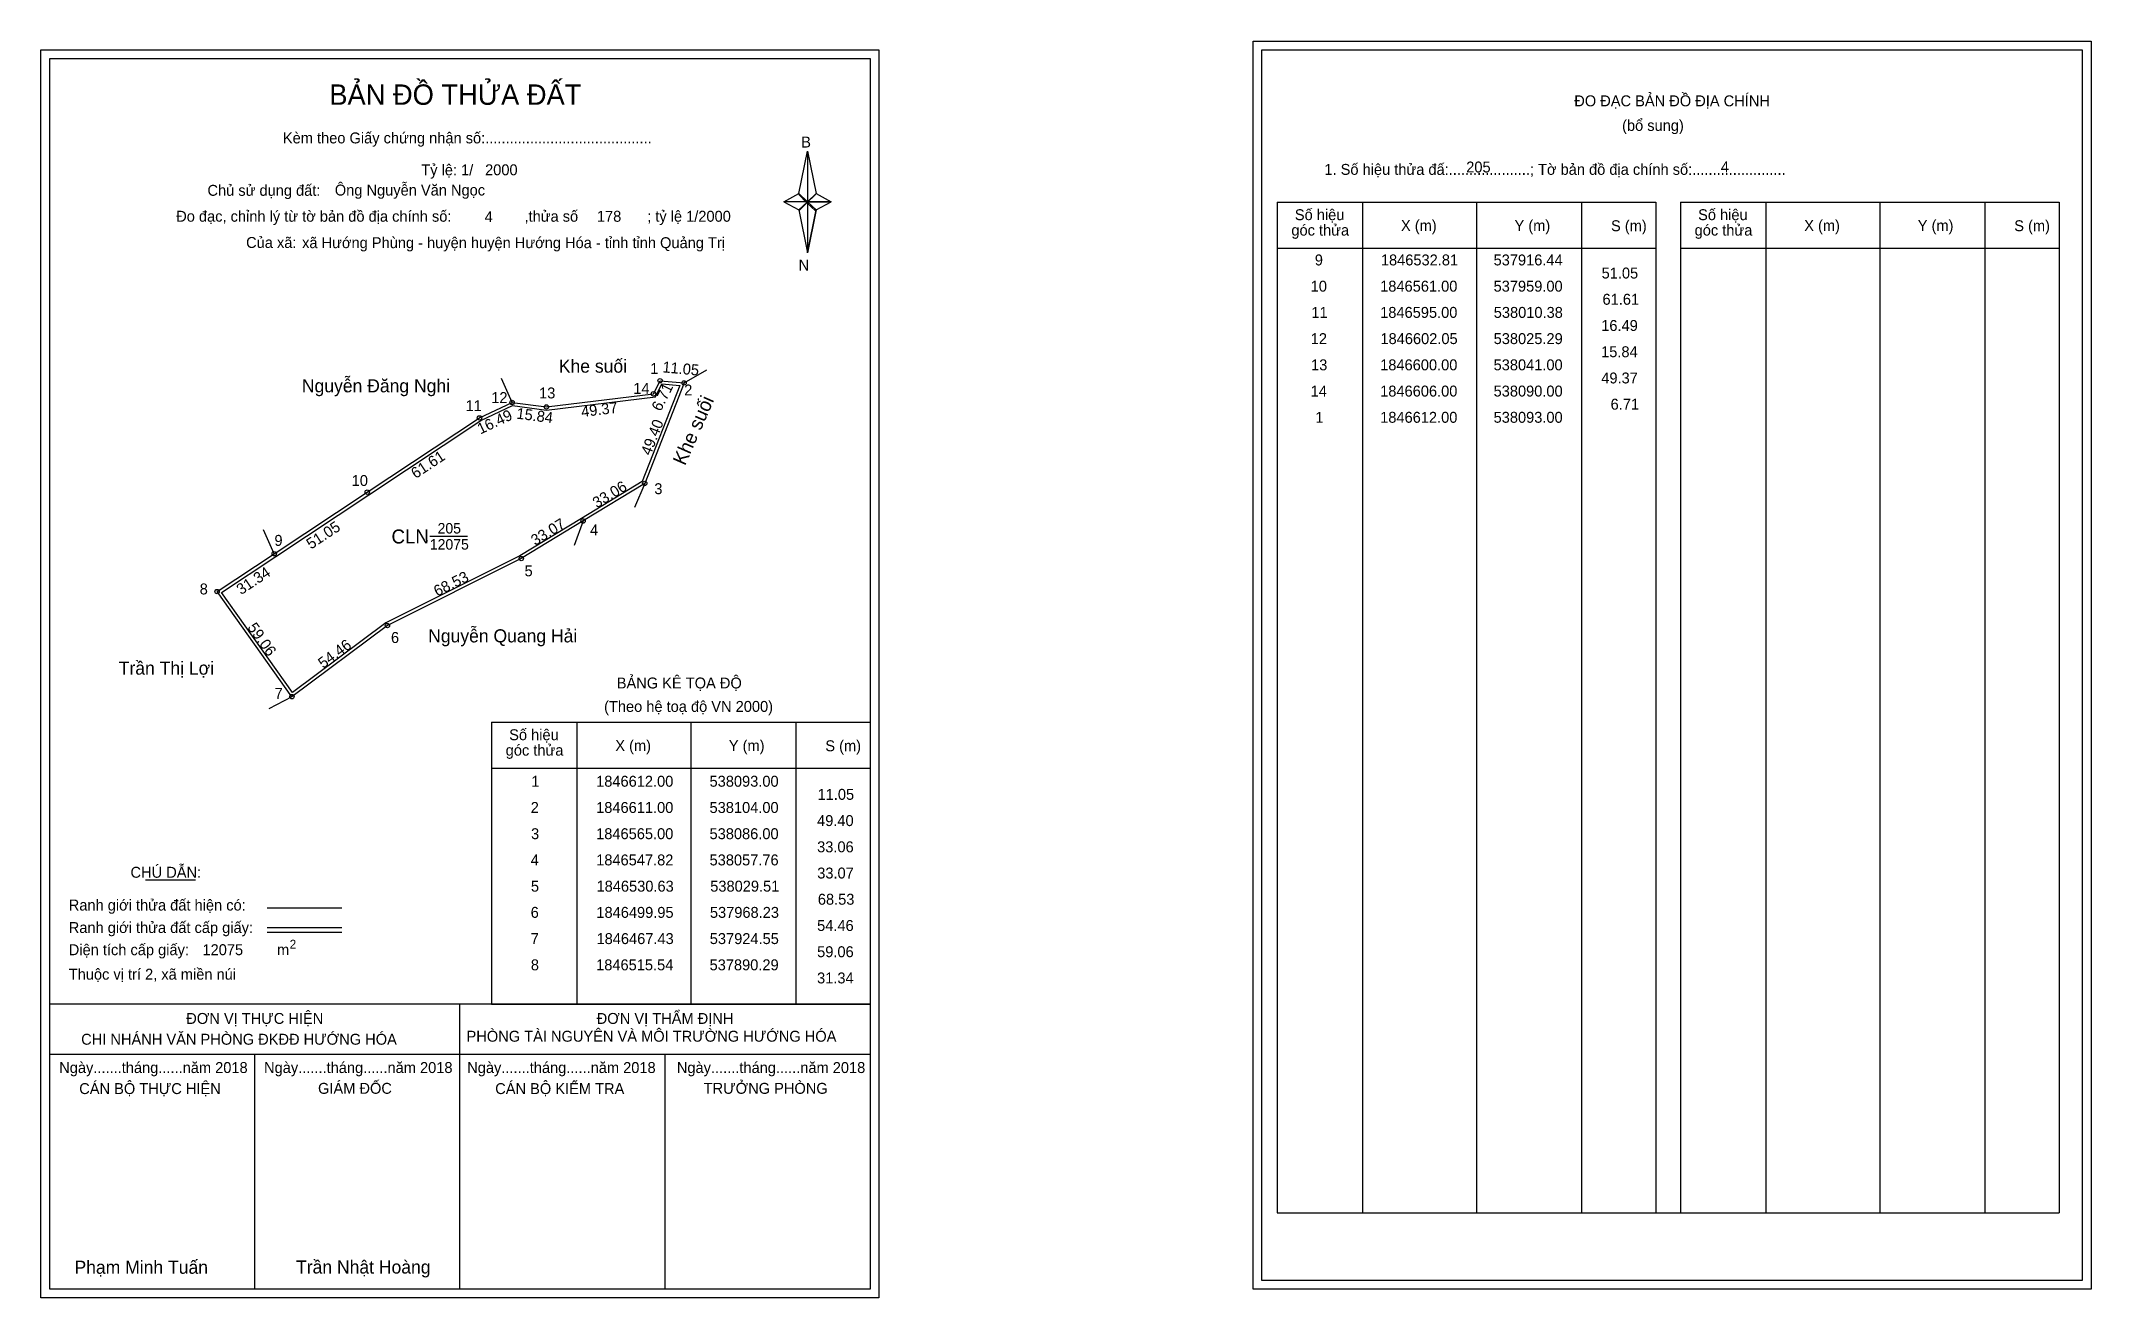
# Model space of a CAD drawing. Extents: x 537810 to 538748, y 1846192 to 1846767.
import ezdxf

# ---------------------------------------------------------------- set-up
doc = ezdxf.new("R2010")
doc.units = 0
for name, color, linetype in [('Level 1', 7, 'Continuous'), ('Level 10', 7, 'Continuous'), ('Level 11', 7, 'Continuous'), ('Level 13', 7, 'Continuous'), ('Level 22', 7, 'Continuous'), ('Level 27', 7, 'Continuous'), ('Level 3', 7, 'Continuous'), ('Level 36', 7, 'Continuous'), ('Level 49', 7, 'Continuous'), ('Level 53', 7, 'Continuous'), ('Level 55', 7, 'Continuous'), ('Level 6', 7, 'Continuous'), ('Level 60', 7, 'Continuous'), ('Level 63', 7, 'Continuous'), ('Level 9', 7, 'Continuous')]:
    doc.layers.add(name, color=color, linetype=linetype)

msp = doc.modelspace()

# ---------------------------------------------------------------- linework, layer by layer
at = {"layer": 'Level 1'}
for p, q in [((537813.74, 1846759.44), (537813.74, 1846759.44)), ((538368.38, 1846763.44), (538368.38, 1846763.44)), ((538156.58, 1846697.68), (538160.52, 1846716.96)), ((538160.52, 1846716.96), (538160.52, 1846693.91)), ((538160.52, 1846716.96), (538164.45, 1846697.68)), ((538149.69, 1846693.91), (538156.58, 1846697.68)), ((538156.58, 1846697.68), (538160.52, 1846693.91)), ((538160.22, 1846693.47), (538156.58, 1846697.24)), ((538160.52, 1846693.91), (538156.58, 1846690.23)), ((538164.16, 1846697.24), (538160.22, 1846693.47)), ((538160.22, 1846693.47), (538164.16, 1846697.24)), ((538164.45, 1846697.68), (538160.52, 1846693.91)), ((538160.52, 1846693.91), (538160.52, 1846670.51)), ((538160.52, 1846693.91), (538171.34, 1846693.91)), ((538160.52, 1846693.91), (538164.45, 1846690.23)), ((538164.45, 1846690.23), (538171.34, 1846693.91)), ((538375.45, 1846693.73), (538548.65, 1846693.73)), ((538414.63, 1846231.2), (538414.63, 1846693.73)), ((538466.77, 1846231.2), (538466.77, 1846693.73)), ((538514.72, 1846693.73), (538514.72, 1846231.2)), ((538548.65, 1846693.73), (538548.65, 1846231.2)), ((538559.96, 1846693.73), (538733.17, 1846693.73)), ((538599.14, 1846231.2), (538599.14, 1846693.73)), ((538651.29, 1846231.2), (538651.29, 1846693.73)), ((538699.23, 1846693.73), (538699.23, 1846231.2)), ((538733.17, 1846693.73), (538733.17, 1846231.2)), ((538160.22, 1846693.47), (538156.58, 1846689.79)), ((538156.58, 1846689.79), (538160.22, 1846693.47)), ((538156.58, 1846690.23), (538160.52, 1846670.51)), ((538164.16, 1846689.79), (538160.22, 1846693.47)), ((538164.45, 1846690.23), (538160.52, 1846670.51)), ((538375.45, 1846672.68), (538548.65, 1846672.68)), ((538559.96, 1846672.68), (538733.17, 1846672.68)), ((538015.93, 1846455.79), (538189.13, 1846455.79)), ((538055.11, 1846326.74), (538055.11, 1846455.79)), ((538107.25, 1846326.74), (538107.25, 1846455.79)), ((538155.19, 1846455.79), (538155.19, 1846326.74)), ((538015.93, 1846434.73), (538189.13, 1846434.73)), ((537857.57, 1846383.57), (537880.38, 1846383.57)), ((537913.3, 1846370.76), (537947.33, 1846370.76)), ((537913.3, 1846361.87), (537947.33, 1846361.87)), ((537913.3, 1846359.68), (537947.33, 1846359.68)), ((538027.39, 1846326.74), (537813.73, 1846326.74)), ((538189.13, 1846326.74), (537979.45, 1846326.74)), ((538001.43, 1846196.29), (538001.43, 1846326.74)), ((538015.93, 1846326.73), (538189.13, 1846326.73)), ((538189.13, 1846303.64), (537813.73, 1846303.64)), ((537907.58, 1846196.29), (537907.58, 1846303.64)), ((538095.28, 1846196.29), (538095.28, 1846303.64)), ((538375.45, 1846231.2), (538733.17, 1846231.2)), ((538743.78, 1846200.29), (538743.78, 1846200.29)), ((538189.13, 1846196.29), (538189.13, 1846196.29))]:
    msp.add_line(p, q, dxfattribs=at)
for points in [[(538156.58, 1846697.68), (538160.52, 1846716.96), (538160.52, 1846693.91)], [(538149.69, 1846693.91), (538156.58, 1846690.23), (538160.52, 1846693.91)], [(538160.52, 1846693.91), (538164.45, 1846697.68), (538171.34, 1846693.91)], [(538160.52, 1846693.91), (538160.52, 1846670.51), (538164.45, 1846690.23)]]:
    msp.add_lwpolyline(points, close=True, dxfattribs=at)
at = {"layer": 'Level 10'}
for p, q in [((538086, 1846565), (538057.76, 1846547.82)), ((538057.76, 1846547.82), (538029.51, 1846530.63))]:
    msp.add_line(p, q, dxfattribs=at)
for points in [[(538104, 1846611), (538086, 1846565), (538057.76, 1846547.82), (538029.51, 1846530.63), (537968.23, 1846499.95), (537924.55, 1846467.43), (537890.29, 1846515.54), (537916.44, 1846532.81), (537959, 1846561), (538010.38, 1846595), (538025.29, 1846602.05), (538041, 1846600), (538090, 1846606), (538093, 1846612)], [(538102.02, 1846609.77), (538084.87, 1846565.95), (538057.03, 1846549.02), (538028.83, 1846531.86), (537967.49, 1846501.15), (537924.86, 1846469.41), (537892.27, 1846515.17), (537917.21, 1846531.64), (537959.77, 1846559.83), (538011.07, 1846593.78), (538025.52, 1846600.61), (538040.99, 1846598.59), (538090.92, 1846604.7), (538093.82, 1846610.52)]]:
    msp.add_lwpolyline(points, close=True, dxfattribs=at)
for points in [[(537916.44, 1846532.81), (537959, 1846561), (538010.38, 1846595), (538025.29, 1846602.05)], [(537924.55, 1846467.43), (537890.29, 1846515.54), (537916.44, 1846532.81)]]:
    msp.add_lwpolyline(points, dxfattribs=at)
at = {"layer": 'Level 11'}
for centre in [(538093, 1846612), (538104, 1846611), (538104, 1846611), (538025.29, 1846602.05), (538041, 1846600), (538090, 1846606), (538010.38, 1846595), (538086, 1846565), (537959, 1846561), (538057.76, 1846547.82), (537916.44, 1846532.81), (538029.51, 1846530.63), (537890.29, 1846515.54), (537968.23, 1846499.95), (537924.55, 1846467.43)]:
    msp.add_circle(centre, 1, dxfattribs=at)
at = {"layer": 'Level 27'}
for p, q in [((538025.29, 1846602.05), (538020.42, 1846613.02)), ((538104, 1846611), (538114.42, 1846616.95)), ((538086, 1846565), (538081.34, 1846553.94)), ((537916.44, 1846532.81), (537911.58, 1846543.78)), ((538057.76, 1846547.82), (538053.64, 1846536.55)), ((537924.55, 1846467.43), (537913.92, 1846461.87))]:
    msp.add_line(p, q, dxfattribs=at)
at = {"layer": 'Level 3'}
for p, q in [((538375.45, 1846693.73), (538375.45, 1846231.2)), ((538559.96, 1846693.73), (538559.96, 1846231.2)), ((538015.93, 1846455.79), (538015.93, 1846326.74))]:
    msp.add_line(p, q, dxfattribs=at)
at = {"layer": 'Level 63'}
for points in [[(537809.73, 1846763.44), (538193.13, 1846763.44), (538193.13, 1846192.29), (537809.73, 1846192.29)], [(537813.73, 1846759.44), (538189.13, 1846759.44), (538189.13, 1846196.29), (537813.73, 1846196.29)], [(538364.39, 1846767.44), (538747.79, 1846767.44), (538747.79, 1846196.29), (538364.39, 1846196.29)], [(538368.39, 1846763.44), (538743.79, 1846763.44), (538743.79, 1846200.29), (538368.39, 1846200.29)]]:
    msp.add_lwpolyline(points, close=True, dxfattribs=at)
at = {"layer": 'Level 9'}
msp.add_line((537987.65, 1846540.8), (538004.93, 1846540.8), dxfattribs=at)

# ---------------------------------------------------------------- texts
at = {"layer": 'Level 1'}
for s, height, p in [('BẢN ĐỒ THỬA ĐẤT', 9.3313, (537941.67, 1846738.25)), ('ĐO ĐẠC BẢN ĐỒ ĐỊA CHÍNH', 5, (538511.34, 1846737.56)), ('(bổ sung)', 5, (538533.22, 1846726.32)), ('Kèm theo Giấy chứng nhận số:.........................................', 5, (537920.43, 1846720.59)), ('B', 5, (538157.6, 1846718.71)), ('1. Số hiệu thửa đấ:....................; Tờ bản đồ địa chính số:.......................', 5, (538397, 1846706.2)), ('Chủ sử dụng đất:', 5, (537885.91, 1846696.61)), ('Đo đạc, chỉnh lý từ tờ bản đồ địa chính số:                  ,thửa số                 ; tỷ lệ 1/2000', 5, (537871.6, 1846684.75)), ('Số hiệu', 5, (538383.48, 1846685.47)), ('X (m)', 5, (538432.04, 1846680.52)), ('Y (m)', 5, (538484, 1846680.52)), ('S (m)', 5, (538528.15, 1846680.42)), ('Số hiệu', 5, (538568, 1846685.47)), ('X (m)', 5, (538616.56, 1846680.52)), ('Y (m)', 5, (538668.51, 1846680.52)), ('S (m)', 5, (538712.67, 1846680.42)), ('Của xã:', 5, (537903.59, 1846672.75)), ('góc thửa', 5, (538381.89, 1846678.41)), ('góc thửa', 5, (538566.41, 1846678.41)), ('N', 5, (538156.4, 1846662.37)), ('BẢNG KÊ TỌA ĐỘ', 5, (538073.19, 1846471.19)), ('(Theo hệ toạ độ VN 2000)', 5, (538067.39, 1846460.47)), ('Số hiệu', 5, (538023.96, 1846447.52)), ('góc thửa', 5, (538022.37, 1846440.46)), ('X (m)', 5, (538072.52, 1846442.57)), ('Y (m)', 5, (538124.47, 1846442.57)), ('S (m)', 5, (538168.63, 1846442.47)), ('CHÚ DẪN:', 5, (537850.69, 1846384.58)), ('Ranh giới thửa đất hiện có:', 5, (537822.43, 1846369.58)), ('Ranh giới thửa đất cấp giấy:', 5, (537822.43, 1846359.3)), ('2', 4, (537923.54, 1846352.2)), ('Diện tích cấp giấy:', 5, (537822.43, 1846349.14)), ('m', 5, (537917.74, 1846349.18)), ('Thuộc vị trí 2, xã miền núi', 5, (537822.43, 1846337.94)), ('ĐƠN VỊ THỰC HIỆN', 5, (537876.2, 1846317.7)), ('ĐƠN VỊ THẨM ĐỊNH', 5, (538064.01, 1846317.7)), ('CHI NHÁNH VĂN PHÒNG ĐKĐĐ HƯỚNG HÓA', 5, (537828.12, 1846308.18)), ('PHÒNG TÀI NGUYÊN VÀ MÔI TRƯỜNG HƯỚNG HÓA', 5, (538004.46, 1846309.56)), ('Ngày.......tháng......năm 2018', 5, (537818.07, 1846295.23)), ('Ngày.......tháng......năm 2018', 5, (537911.81, 1846295.23)), ('Ngày.......tháng......năm 2018', 5, (538004.76, 1846295.23)), ('Ngày.......tháng......năm 2018', 5, (538100.68, 1846295.23)), ('CÁN BỘ THỰC HIỆN', 5, (537827.23, 1846285.6)), ('GIÁM ĐỐC', 5, (537936.5, 1846285.72)), ('CÁN BỘ KIỂM TRA', 5, (538017.58, 1846285.6)), ('TRƯỞNG PHÒNG', 5, (538112.96, 1846285.72)), ('Phạm Minh Tuấn', 6, (537825.05, 1846203.37)), ('Trần Nhật Hoàng', 6, (537926.44, 1846203.47))]:
    msp.add_text(s, height=height, dxfattribs=at).set_placement(p)
at = {"layer": 'Level 11'}
msp.add_text('Tỷ lệ: 1/', height=5, dxfattribs=at).set_placement((537983.75, 1846705.97))
at = {"layer": 'Level 13'}
for s, p in [('205', (537991.2, 1846542.08)), ('.', (537985.42, 1846538.4)), ('12075', (537987.65, 1846534.72))]:
    msp.add_text(s, height=4.8, dxfattribs=at).set_placement(p)
at = {"layer": 'Level 22'}
msp.add_text('Khe suối', height=6, dxfattribs=at).set_placement((538046.68, 1846615.68))
msp.add_text('Khe suối', height=6.4, rotation=66.1593, dxfattribs=at).set_placement((538104.42, 1846572.82))
at = {"layer": 'Level 3'}
msp.add_text('CLN', height=6.4, dxfattribs=at).set_placement((537970.11, 1846537.53))
at = {"layer": 'Level 36'}
msp.add_text('.', height=6, dxfattribs=at).set_placement((537948.34, 1846606.69))
at = {"layer": 'Level 49'}
for s, rotation, p in [('11.05', 354.80557, (538093.95, 1846615.86)), ('6.71', 63.43495, (538093.31, 1846597.65)), ('49.37', 6.98106, (538057.22, 1846595.33)), ('16.49', 25.30652, (538010.81, 1846587.37)), ('15.84', 352.56547, (538027.07, 1846594.69)), ('49.40', 68.62938, (538088.65, 1846577.47)), ('61.61', 33.49404, (537981.17, 1846566.98)), ('33.06', 31.31453, (538064.07, 1846553.53)), ('51.05', 33.51886, (537933.27, 1846534.69)), ('33.07', 31.32033, (538035.85, 1846536.36)), ('31.34', 33.4416, (537901.28, 1846513.84)), ('68.53', 26.59496, (537991, 1846513.14)), ('59.06', 305.45535, (537903.98, 1846499.07)), ('54.46', 36.66789, (537938.88, 1846480.1))]:
    msp.add_text(s, height=5, rotation=rotation, dxfattribs=at).set_placement(p)
at = {"layer": 'Level 53'}
for s, p in [('9', (538392.6, 1846664.76)), ('1846532.81', (538422.85, 1846664.76)), ('537916.44', (538474.42, 1846664.76)), ('10', (538390.73, 1846652.76)), ('1846561.00', (538422.53, 1846652.76)), ('537959.00', (538474.42, 1846652.76)), ('51.05', (538523.85, 1846658.76)), ('61.61', (538524.27, 1846646.76)), ('11', (538391.05, 1846640.76)), ('1846595.00', (538422.53, 1846640.76)), ('538010.38', (538474.5, 1846640.76)), ('16.49', (538523.68, 1846634.76)), ('12', (538390.75, 1846628.76)), ('1846602.05', (538422.65, 1846628.76)), ('538025.29', (538474.45, 1846628.76)), ('13', (538390.9, 1846616.76)), ('1846600.00', (538422.53, 1846616.76)), ('538041.00', (538474.42, 1846616.76)), ('15.84', (538523.62, 1846622.76)), ('14', (538390.72, 1846604.76)), ('1846606.00', (538422.53, 1846604.76)), ('538090.00', (538474.42, 1846604.76)), ('49.37', (538523.7, 1846610.76)), ('6.71', (538527.97, 1846598.76)), ('1', (538392.89, 1846592.76)), ('1846612.00', (538422.53, 1846592.76)), ('538093.00', (538474.42, 1846592.76)), ('1', (538034.12, 1846426.23)), ('1846612.00', (538063.76, 1846426.23)), ('538093.00', (538115.65, 1846426.23)), ('11.05', (538165.08, 1846420.23)), ('2', (538033.82, 1846414.23)), ('1846611.00', (538063.76, 1846414.23)), ('538104.00', (538115.65, 1846414.23)), ('49.40', (538164.86, 1846408.23)), ('3', (538033.98, 1846402.23)), ('1846565.00', (538063.76, 1846402.23)), ('538086.00', (538115.65, 1846402.23)), ('4', (538033.8, 1846390.23)), ('1846547.82', (538063.78, 1846390.23)), ('538057.76', (538115.66, 1846390.23)), ('33.06', (538164.88, 1846396.23)), ('33.07', (538164.93, 1846384.23)), ('5', (538033.91, 1846378.23)), ('1846530.63', (538063.94, 1846378.23)), ('538029.51', (538115.97, 1846378.23)), ('68.53', (538165.21, 1846372.23)), ('6', (538033.81, 1846366.23)), ('1846499.95', (538063.87, 1846366.23)), ('537968.23', (538115.82, 1846366.23)), ('54.46', (538164.88, 1846360.23)), ('7', (538033.83, 1846354.23)), ('1846467.43', (538063.94, 1846354.23)), ('537924.55', (538115.76, 1846354.23)), ('8', (538033.88, 1846342.23)), ('1846515.54', (538063.76, 1846342.23)), ('537890.29', (538115.67, 1846342.23)), ('59.06', (538164.88, 1846348.23)), ('31.34', (538164.85, 1846336.23))]:
    msp.add_text(s, height=5, dxfattribs=at).set_placement(p)
at = {"layer": 'Level 55'}
for s, height, p in [('1', 0.8, (538092.78, 1846612)), ('2', 0.8, (538103.73, 1846611)), ('0', 0.22, (538103.92, 1846610.78)), ('12', 0.8, (538024.72, 1846602.05)), ('0', 0.22, (538025.21, 1846601.83)), ('13', 0.8, (538040.46, 1846600)), ('14', 0.8, (538089.43, 1846606)), ('11', 0.8, (538009.86, 1846595)), ('0', 0.22, (538010.3, 1846594.78)), ('3', 0.8, (538085.75, 1846565)), ('0', 0.22, (538085.92, 1846564.78)), ('10', 0.8, (537958.43, 1846561)), ('0', 0.22, (537958.92, 1846560.78)), ('4', 0.8, (538057.48, 1846547.82)), ('0', 0.22, (538057.68, 1846547.6)), ('0', 0.22, (538057.68, 1846547.6)), ('9', 0.8, (537916.17, 1846532.81)), ('0', 0.22, (537916.36, 1846532.59)), ('0', 0.22, (537916.36, 1846532.59)), ('0', 0.22, (537916.36, 1846532.59)), ('5', 0.8, (538029.25, 1846530.63)), ('0', 0.22, (538029.43, 1846530.41)), ('0', 0.22, (538029.43, 1846530.41)), ('8', 0.8, (537890.03, 1846515.54)), ('0', 0.22, (537890.21, 1846515.32)), ('0', 0.22, (537890.21, 1846515.32)), ('6', 0.8, (537967.96, 1846499.95)), ('0', 0.22, (537968.15, 1846499.73)), ('0', 0.22, (537968.15, 1846499.73)), ('7', 0.8, (537924.28, 1846467.43)), ('0', 0.22, (537924.47, 1846467.21)), ('0', 0.22, (537924.47, 1846467.21)), ('0', 0.22, (537924.47, 1846467.21)), ('0', 0.22, (537924.47, 1846467.21))]:
    msp.add_text(s, height=height, dxfattribs=at).set_placement(p)
at = {"layer": 'Level 6'}
for s, p in [('205', (538461.9, 1846707.28)), ('4', (538578.39, 1846707.32)), ('Ông Nguyễn Văn Ngọc', (537944.18, 1846696.74)), ('2000', (538012.94, 1846706.01)), ('4', (538012.76, 1846684.57)), ('178', (538064.1, 1846684.73)), ('xã Hướng Phùng - huyện huyện Hướng Hóa - tỉnh tỉnh Quảng Trị', (537929.21, 1846672.66)), ('12075', (537883.62, 1846349.15))]:
    msp.add_text(s, height=5, dxfattribs=at).set_placement(p)
at = {"layer": 'Level 60'}
for s, p in [('Nguyễn Đăng Nghi', (537929.12, 1846606.69)), ('Nguyễn Quang Hải', (537986.9, 1846492.27)), ('Trần Thị Lợi', (537845.31, 1846477.5))]:
    msp.add_text(s, height=6, dxfattribs=at).set_placement(p)
at = {"layer": 'Level 9'}
for s, p in [('1', (538088.49, 1846615.09)), ('14', (538080.77, 1846606)), ('2', (538104.04, 1846605.25)), ('11', (538004, 1846598.08)), ('12', (538015.75, 1846601.78)), ('13', (538037.64, 1846603.9)), ('10', (537951.9, 1846563.84)), ('3', (538090.39, 1846560.09)), ('4', (538060.99, 1846541.26)), ('9', (537916.55, 1846536.45)), ('5', (538031.01, 1846522.53)), ('8', (537882.36, 1846514.21)), ('6', (537969.88, 1846492)), ('7', (537916.64, 1846466.42))]:
    msp.add_text(s, height=5, dxfattribs=at).set_placement(p)

doc.saveas('drawing.dxf')
